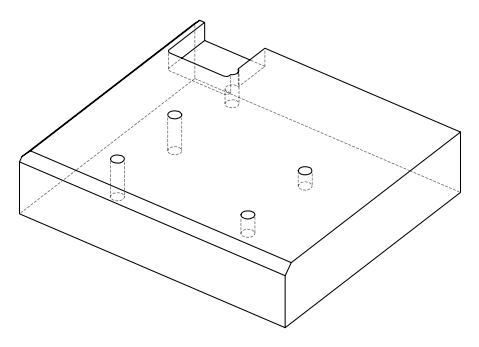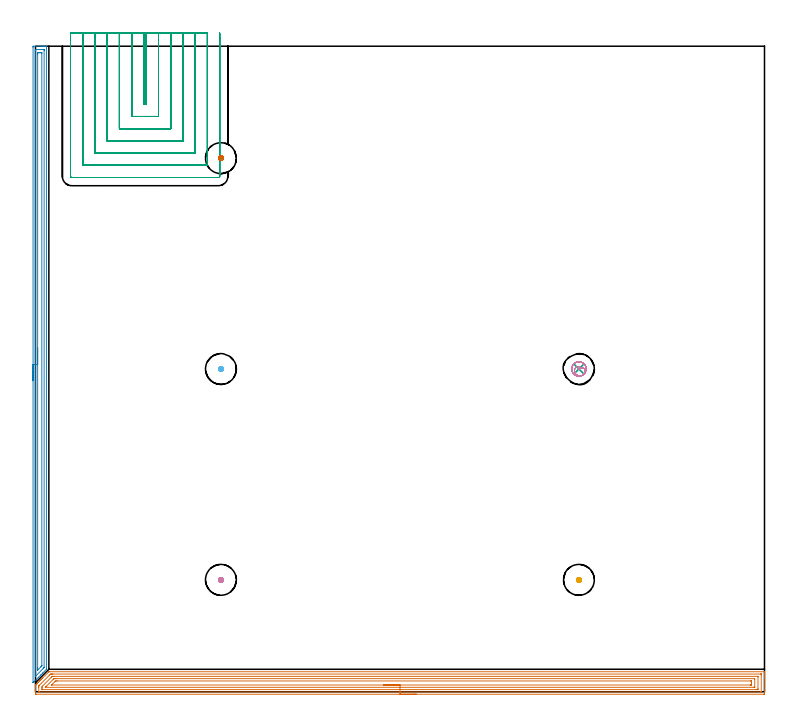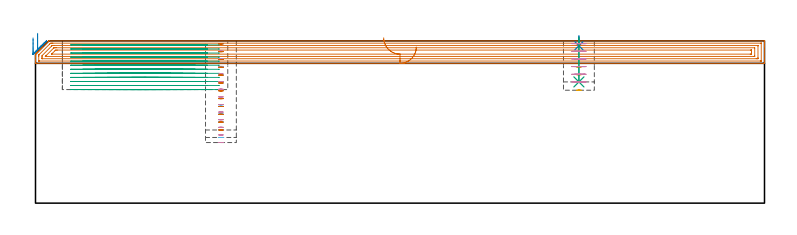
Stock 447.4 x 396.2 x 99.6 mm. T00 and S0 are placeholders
(PLAN: 10 operations, 5 tool changes, 76 min)
(1 AREA_MILL | FG_CHAMFER_SURFACE | UGT0205_001 | 18.1 min | 42574 mm3)
(2 AREA_MILL_1 | FG_CHAMFER_SURFACE_1 | UGT0205_001 | 9.51 min | 12973 mm3)
(3 MILL_SLOT | SLOT_PARTIAL_RECTANGULAR | NXT0201_010 | Follow Part, ap 2.5, ae 75% | 44.46 min | 259368 mm3)
(4 MILL_BLIND_HOLE_FROM_SOLID_MATERIAL | STEP1POCKET | NXT0201_012 | Spiral | 0.78 min | 17474 mm3)
(5 MILL_BLIND_HOLE_FROM_SOLID_MATERIAL_1 | STEP1POCKET_1 | NXT0201_012 | Spiral | 0.39 min | 8516 mm3)
(6 MILL_BLIND_HOLE_FROM_SOLID_MATERIAL_2 | STEP1POCKET_2 | NXT0201_012 | Spiral | 0.72 min | 16628 mm3)
(7 MILL_BLIND_HOLE_FROM_SOLID_MATERIAL_3 | STEP1POCKET_4 | NXT0201_012 | Spiral | 0.67 min | 8862 mm3)
(8 SPOT_DRILL | STEP1POCKET_3 | NXT0321_9005460120000 | 0.05 min | 166 mm3)
(9 DRILL_BLIND_HOLE_INTO_CENTER | STEP1POCKET_3 | NXT0301_128 | 0.11 min | 2512 mm3)
(10 MILL_ROUGH_BLIND_HOLE_CONTOUR | STEP1POCKET_3 | NXT0201_010 | Spiral | 1.2 min | 4366 mm3)
(TOOL UGT0205_001 | Chamfer Mill 20 x 3 x 45 deg. | D20 FL50 Z2)
(TOOL NXT0201_010 | ENDMILL 10mm [2P460-1000-NA 1630] | D10 FL30 Z6)
(TOOL NXT0201_012 | ENDMILL 16mm [2P460-1600-NA 1630] | D16 FL38 Z6)
(TOOL NXT0321_9005460120000 | NC Spot Drill, 142deg, 12mm, Carbide, Uncoated | D12 PA142 FL30 Z2)
(TOOL NXT0301_128 | Carbide Drill 12mm [861.1-1200-036A1-GP GC34] | D12 PA150 FL37.4 Z2)
(OP 1 AREA_MILL)
G17 G21 G94 G90
T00 M6
G54
G17 G0 G90 X233.7 Y-1.5 S1061 M3
G43 Z109.6 H0
Z95.8
G94 G1 X233.662 Z94.928 F250.
X233.548 Z94.064
X233.359 Z93.212
X233.097 Z92.38
X232.763 Z91.574
X232.36 Z90.8
X231.891 Z90.064
X231.36 Z89.372
X230.771 Z88.729
X230.128 Z88.14
X229.436 Z87.608
X228.7 Z87.14
X227.926 Z86.737
X227.12 Z86.403
X226.288 Z86.141
X225.436 Z85.952
X224.572 Z85.838
X223.7 Z85.8
X0.628
X0.278 Y-1.497 Z85.802
X0.01 Y-1.493 Z85.804
X0. Y-1.154 Z86.142
Y0.594 Z87.889
Y1.987 Z89.284
Y2.341 Z89.637
Y3.05 Z90.349
Y3.712 Z91.012
X0.006 Y4.089 Z91.388
X0.008 Y4.098 Z91.397
X0.032 Y4.133 Z91.432
X0.232 Y4.332 Z91.631
X0.279 Y4.38 Z91.677
X0.33 Y4.431 Z91.73
X0.517 Y4.617 Z91.916
X0.57 Y4.672 Z91.968
X0.628 Y4.729 Z92.028
X0.802 Y4.902 Z92.201
X0.861 Y4.963 Z92.26
X1.508 Y5.608 Z92.908
X1.735 Y5.837 Z93.133
X2.326 Y6.426 Z93.726
X2.416 Y6.517 Z93.816
X2.609 Y6.711 Z94.007
X3.145 Y7.245 Z94.545
X3.483 Y7.585 Z94.881
X3.964 Y8.064 Z95.364
X4.357 Y8.459 Z95.755
X7.854 Y11.954 Z99.253
X8.161 Y12.258 Z99.558
X8.199 Y12.293 Z99.593
X8.675 Y12.3 Z99.6
X447.219
X447.39 Y12.297 Z99.588
X447.397 Y12.162 Z99.455
X447.4 Y12.02 Z99.319
Y11.789 Z99.088
Y11.08 Z98.375
Y9.852 Z97.149
Y9.333 Z96.627
Y8.719 Z96.014
Y-1.154 Z86.143
X447.396 Y-1.418 Z85.879
X447.39 Y-1.492 Z85.805
X447.313 Y-1.499 Z85.799
X446.772 Y-1.5 Z85.8
X223.7
Y-0.086 Z87.214
X2.217 Y-0.085 Z87.215
X2.06 Y-0.084 Z87.216
X2.021 Y-0.081 Z87.219
X2.01 Y-0.079 Z87.221
X2.007 Y-0.069 Z87.231
X2.003 Y-0.035 Z87.265
X2. Y0.126 Z87.426
Y2.748 Z90.048
X2.003 Y3.215 Z90.515
X2.008 Y3.615 Z90.915
X2.023 Y3.662 Z90.962
X2.052 Y3.695 Z90.995
X2.131 Y3.777 Z91.077
X2.416 Y4.067 Z91.367
X8.675 Y10.325 Z97.625
X9.061 Y10.703 Z98.003
X9.231 Y10.87 Z98.17
X9.569 Y10.879 Z98.179
X9.771 Y10.883 Z98.183
X10.463 Y10.885 Z98.185
X10.662 Y10.886 Z98.186
X445.183 Y10.885 Z98.185
X445.34 Y10.884 Z98.184
X445.379 Y10.881 Z98.181
X445.39 Y10.879 Z98.179
X445.393 Y10.869 Z98.169
X445.397 Y10.835 Z98.135
X445.4 Y10.674 Z97.974
X445.399 Y0.187 Z87.487
X445.396 Y0.051 Z87.351
X445.39 Y-0.057 Z87.243
X445.387 Y-0.08 Z87.22
X445.373 Y-0.081 Z87.219
X445.331 Y-0.083 Z87.217
X444.984 Y-0.085 Z87.215
X444.785 Y-0.086 Z87.214
X223.7
Y1.328 Z88.628
X4.204 Y1.329 Z88.629
X4.062 Y1.331 Z88.631
X4.024 Y1.334 Z88.634
X4.01 Y1.337 Z88.637
X4.007 Y1.348 Z88.648
X4.002 Y1.401 Z88.701
X4.001 Y1.467 Z88.767
X4. Y1.667 Z88.967
X4.002 Y2.341 Z89.641
X4.003 Y2.538 Z89.838
X4.024 Y3.215 Z90.515
X4.111 Y3.307 Z90.607
X4.204 Y3.404 Z90.704
X9.854 Y9.054 Z96.354
X10.136 Y9.333 Z96.633
X10.247 Y9.437 Z96.737
X10.279 Y9.465 Z96.765
X10.325 Y9.467 Z96.767
X10.463 Y9.469 Z96.769
X11.215 Y9.471 Z96.771
X11.357
X443.196
X443.337 Y9.469 Z96.769
X443.376 Y9.466 Z96.766
X443.39 Y9.463 Z96.763
X443.393 Y9.452 Z96.752
X443.398 Y9.399 Z96.699
X443.399 Y9.333 Z96.633
X443.4 Y9.133 Z96.433
X443.399 Y2.142 Z89.442
X443.392 Y1.467 Z88.767
X443.39 Y1.369 Z88.669
X443.377 Y1.335 Z88.635
X443.333 Y1.333 Z88.633
X443.196 Y1.331 Z88.631
X442.444 Y1.329 Z88.629
X442.301 Y1.328 Z88.628
X223.7
Y2.743 Z90.043
X6.211
X6.13 Y2.744 Z90.044
X6.043 Y2.747 Z90.047
X6.016 Y2.749 Z90.049
X6.015 Y2.754 Z90.054
X6.044 Y2.786 Z90.086
X6.232 Y2.981 Z90.281
X6.464 Y3.215 Z90.515
X6.673 Y3.424 Z90.724
X11.093 Y7.843 Z95.143
X11.182 Y7.93 Z95.23
X11.255 Y7.999 Z95.299
X11.303 Y8.043 Z95.343
X11.357 Y8.05 Z95.35
X11.771 Y8.054 Z95.354
X12.251 Y8.056 Z95.356
X12.662 Y8.057 Z95.357
X441.252
X441.299 Y8.056 Z95.356
X441.348 Y8.053 Z95.353
X441.38 Y8.051 Z95.351
X441.39 Y8.015 Z95.315
X441.4 Y7.592 Z94.892
Y3.222 Z90.522
X441.395 Y2.782 Z90.082
X441.392 Y2.756 Z90.056
X441.389 Y2.75 Z90.05
X441.372 Y2.748 Z90.048
X441.287 Y2.744 Z90.044
X441.158 Y2.743 Z90.043
X440.997
X223.7
Y4.157 Z91.457
X10.097
X9.949 Y4.158 Z91.458
X9.876 Y4.16 Z91.46
X9.868 Y4.162 Z91.462
X9.867 Y4.164 Z91.464
X9.879 Y4.178 Z91.478
X10.122 Y4.423 Z91.723
X10.376 Y4.678 Z91.978
X11.89 Y6.19 Z93.49
X12.251 Y6.548 Z93.848
X12.337 Y6.627 Z93.927
X13.145 Y6.641 Z93.941
X13.215 Y6.642 Z93.942
X438.795 Y6.643 Z93.943
X439.158 Y6.641 Z93.941
X439.339 Y6.638 Z93.938
X439.378 Y6.636 Z93.936
X439.39 Y6.614 Z93.914
X439.392 Y6.558 Z93.858
X439.399 Y6.052 Z93.352
X439.4 Y4.963 Z92.263
X439.397 Y4.306 Z91.606
X439.391 Y4.21 Z91.51
X439.386 Y4.164 Z91.464
X439.343 Y4.162 Z91.462
X439.138 Y4.159 Z91.459
X438.725 Y4.157 Z91.457
X438.656
X223.7
X222.828 Z91.495
X221.963 Z91.609
X221.112 Z91.798
X220.28 Z92.06
X219.474 Z92.394
X218.7 Z92.797
X217.964 Z93.265
X217.272 Z93.796
X216.629 Z94.386
X216.04 Z95.029
X215.508 Z95.721
X215.04 Z96.457
X214.637 Z97.231
X214.303 Z98.037
X214.041 Z98.869
X213.852 Z99.72
X213.738 Z100.585
X213.7 Z101.457
G0 Z109.6
M5
M2
(OP 2 AREA_MILL_1)
G17 G21 G94 G90
T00 M6
G54
G17 G0 G90 X-1.5 Y190.9 S1061 M3
G43 Z109.6 H0
Z101.4
G94 G1 Y190.938 Z100.528 F250.
Y191.052 Z99.664
Y191.241 Z98.812
Y191.503 Z97.98
Y191.837 Z97.174
Y192.24 Z96.4
Y192.708 Z95.664
Y193.24 Z94.972
Y193.829 Z94.329
Y194.472 Z93.74
Y195.164 Z93.208
Y195.9 Z92.74
Y196.674 Z92.337
Y197.48 Z92.003
Y198.312 Z91.741
Y199.164 Z91.552
Y200.028 Z91.438
Y200.9 Z91.4
Y395.586
X-1.497 Y395.933 Z91.402
X-1.492 Y396.19 Z91.406
X-1.231 Y396.2 Z91.666
X3.488 Z96.383
X4.044 Z96.941
X4.377 Z97.273
X4.932 Z97.828
X5.265 Z98.16
X5.931 Z98.83
X6.29 Z99.19
X6.663 Y396.194 Z99.554
X6.697 Y396.19 Z99.588
X6.7 Y396.032 Z99.6
Y13.8
X4.473 Y11.572 Z97.372
X3.192 Y10.292 Z96.091
X1.793 Y8.893 Z94.693
X0.454 Y7.553 Z93.353
X-0.886 Y6.214 Z92.013
X-1.397 Y5.703 Z91.501
X-1.491 Y5.612 Z91.405
X-1.498 Y5.717 Z91.402
X-1.499 Y5.767 Z91.401
X-1.5 Y5.871 Z91.4
Y200.9
X-0.086 Z92.814
X-0.085 Y393.82 Z92.815
X-0.065 Y394.19 Z92.835
X0.427 Y394.199 Z93.327
X4.377 Y394.2 Z97.277
X4.868 Y394.199 Z97.768
X5.265 Y394.19 Z98.165
X5.285 Y393.8 Z98.185
Y393.779
Y15.124
X5.265 Y14.827 Z98.165
X4.982 Y14.535 Z97.882
X4.702 Y14.251 Z97.602
X0.236 Y9.786 Z93.136
X0.084 Y9.637 Z92.984
X-0.065 Y9.497 Z92.835
X-0.085 Y9.786 Z92.815
Y9.807
X-0.086 Y200.9 Z92.814
X1.328 Z94.228
X1.329 Y391.121 Z94.229
X1.331 Y391.504 Z94.231
X1.335 Y392.014 Z94.235
X1.348 Y392.19 Z94.248
X1.529 Y392.197 Z94.429
X1.712 Y392.199 Z94.612
X2.415 Y392.2 Z95.315
X3.303 Z96.203
X3.488 Y392.198 Z96.388
X3.673 Y392.195 Z96.573
X3.796 Y392.19 Z96.696
X3.865 Y392.18 Z96.765
X3.867 Y392.142 Z96.767
X3.869 Y392.014 Z96.769
X3.871 Y391.629 Z96.771
Y16.038
X3.869 Y15.941 Z96.769
X3.867 Y15.894 Z96.767
X3.864 Y15.875 Z96.764
X3.851 Y15.859 Z96.751
X3.761 Y15.763 Z96.661
X3.488 Y15.488 Z96.388
X3.317 Y15.316 Z96.217
X1.358 Y13.358 Z94.258
X1.347 Y13.352 Z94.247
X1.343 Y13.351 Z94.243
X1.336 Y13.358 Z94.236
X1.334 Y13.386 Z94.234
X1.33 Y13.742 Z94.23
X1.329 Y14.251 Z94.229
X1.328 Y14.637 Z94.228
Y200.9
Y201.772 Z94.267
Y202.636 Z94.38
Y203.488 Z94.569
Y204.32 Z94.832
Y205.126 Z95.165
Y205.9 Z95.568
Y206.636 Z96.037
Y207.328 Z96.568
Y207.971 Z97.157
Y208.56 Z97.801
Y209.092 Z98.493
Y209.56 Z99.228
Y209.963 Z100.002
Y210.297 Z100.808
Y210.559 Z101.64
Y210.748 Z102.492
Y210.862 Z103.357
Y210.9 Z104.228
G0 Z109.6
M5
M2
(OP 3 MILL_SLOT)
G17 G21 G94 G90
T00 M6
G54
G17 G0 G90 X66.5 Y404.2 S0 M3
G43 Z109.6 H1
Z97.108
G94 G1 Y401.2 F250.
Y360.6 F500.
X68.
Y401.2
Y404.2 F250.
X59.
Y401.2
Y353.1 F500.
X75.5
Y401.2
Y404.2 F250.
X51.5
Y401.2
Y345.6 F500.
X83.
Y401.2
Y404.2 F250.
X44.
Y401.2
Y338.1 F500.
X90.5
Y401.2
Y404.2 F250.
X36.5
Y401.2
Y330.6 F500.
X98.
Y401.2
Y404.2 F250.
X29.
Y401.2
Y323.1 F500.
X105.5
Y401.2
Y404.2 F250.
X21.5
Y401.2
Y316.3 F500.
G3 X22.2 Y315.6 R0.7
G1 X112.3
G3 X113. Y316.3 R0.7
G1 Y401.2
Y404.2 F250.
G0 X66.5 Z94.617
G1 Y401.2
Y360.6 F500.
X68.
Y401.2
Y404.2 F250.
X59.
Y401.2
Y353.1 F500.
X75.5
Y401.2
Y404.2 F250.
X51.5
Y401.2
Y345.6 F500.
X83.
Y401.2
Y404.2 F250.
X44.
Y401.2
Y338.1 F500.
X90.5
Y401.2
Y404.2 F250.
X36.5
Y401.2
Y330.6 F500.
X98.
Y401.2
Y404.2 F250.
X29.
Y401.2
Y323.1 F500.
X105.5
Y401.2
Y404.2 F250.
X21.5
Y401.2
Y316.3 F500.
G3 X22.2 Y315.6 R0.7
G1 X112.3
G3 X113. Y316.3 R0.7
G1 Y401.2
Y404.2 F250.
G0 X66.5 Z92.125
G1 Y401.2
Y360.6 F500.
X68.
Y401.2
Y404.2 F250.
X59.
Y401.2
Y353.1 F500.
X75.5
Y401.2
Y404.2 F250.
X51.5
Y401.2
Y345.6 F500.
X83.
Y401.2
Y404.2 F250.
X44.
Y401.2
Y338.1 F500.
X90.5
Y401.2
Y404.2 F250.
X36.5
Y401.2
Y330.6 F500.
X98.
Y401.2
Y404.2 F250.
X29.
Y401.2
Y323.1 F500.
X105.5
Y401.2
Y404.2 F250.
X21.5
Y401.2
Y316.3 F500.
G3 X22.2 Y315.6 R0.7
G1 X112.3
G3 X113. Y316.3 R0.7
G1 Y401.2
Y404.2 F250.
G0 X66.5 Z89.633
G1 Y401.2
Y360.6 F500.
X68.
Y401.2
Y404.2 F250.
X59.
Y401.2
Y353.1 F500.
X75.5
Y401.2
Y404.2 F250.
X51.5
Y401.2
Y345.6 F500.
X83.
Y401.2
Y404.2 F250.
X44.
Y401.2
Y338.1 F500.
X90.5
Y401.2
Y404.2 F250.
X36.5
Y401.2
Y330.6 F500.
X98.
Y401.2
Y404.2 F250.
X29.
Y401.2
Y323.1 F500.
X105.5
Y401.2
Y404.2 F250.
X21.5
Y401.2
Y316.3 F500.
G3 X22.2 Y315.6 R0.7
G1 X112.3
G3 X113. Y316.3 R0.7
G1 Y401.2
Y404.2 F250.
G0 X66.5 Z87.142
G1 Y401.2
Y360.6 F500.
X68.
Y401.2
Y404.2 F250.
X59.
Y401.2
Y353.1 F500.
X75.5
Y401.2
Y404.2 F250.
X51.5
Y401.2
Y345.6 F500.
X83.
Y401.2
Y404.2 F250.
X44.
Y401.2
Y338.1 F500.
X90.5
Y401.2
Y404.2 F250.
X36.5
Y401.2
Y330.6 F500.
X98.
Y401.2
Y404.2 F250.
X29.
Y401.2
Y323.1 F500.
X105.5
Y401.2
Y404.2 F250.
X21.5
Y401.2
Y316.3 F500.
G3 X22.2 Y315.6 R0.7
G1 X112.3
G3 X113. Y316.3 R0.7
G1 Y401.2
Y404.2 F250.
G0 X66.5 Z84.65
G1 Y401.2
Y360.6 F500.
X68.
Y401.2
Y404.2 F250.
X59.
Y401.2
Y353.1 F500.
X75.5
Y401.2
Y404.2 F250.
X51.5
Y401.2
Y345.6 F500.
X83.
Y401.2
Y404.2 F250.
X44.
Y401.2
Y338.1 F500.
X90.5
Y401.2
Y404.2 F250.
X36.5
Y401.2
Y330.6 F500.
X98.
Y401.2
Y404.2 F250.
X29.
Y401.2
Y323.1 F500.
X105.5
Y401.2
Y404.2 F250.
X21.5
Y401.2
Y316.3 F500.
G3 X22.2 Y315.6 R0.7
G1 X112.3
G3 X113. Y316.3 R0.7
G1 Y401.2
Y404.2 F250.
G0 X66.5 Z82.158
G1 Y401.2
Y360.6 F500.
X68.
Y401.2
Y404.2 F250.
X59.
Y401.2
Y353.1 F500.
X75.5
Y401.2
Y404.2 F250.
X51.5
Y401.2
Y345.6 F500.
X83.
Y401.2
Y404.2 F250.
X44.
Y401.2
Y338.1 F500.
X90.5
Y401.2
Y404.2 F250.
X36.5
Y401.2
Y330.6 F500.
X98.
Y401.2
Y404.2 F250.
X29.
Y401.2
Y323.1 F500.
X105.5
Y401.2
Y404.2 F250.
X21.5
Y401.2
Y316.3 F500.
G3 X22.2 Y315.6 R0.7
G1 X112.3
G3 X113. Y316.3 R0.7
G1 Y401.2
Y404.2 F250.
G0 X66.5 Z79.667
G1 Y401.2
Y360.6 F500.
X68.
Y401.2
Y404.2 F250.
X59.
Y401.2
Y353.1 F500.
X75.5
Y401.2
Y404.2 F250.
X51.5
Y401.2
Y345.6 F500.
X83.
Y401.2
Y404.2 F250.
X44.
Y401.2
Y338.1 F500.
X90.5
Y401.2
Y404.2 F250.
X36.5
Y401.2
Y330.6 F500.
X98.
Y401.2
Y404.2 F250.
X29.
Y401.2
Y323.1 F500.
X105.5
Y401.2
Y404.2 F250.
X21.5
Y401.2
Y316.3 F500.
G3 X22.2 Y315.6 R0.7
G1 X112.3
G3 X113. Y316.3 R0.7
G1 Y401.2
Y404.2 F250.
G0 X66.5 Z77.175
G1 Y401.2
Y360.6 F500.
X68.
Y401.2
Y404.2 F250.
X59.
Y401.2
Y353.1 F500.
X75.5
Y401.2
Y404.2 F250.
X51.5
Y401.2
Y345.6 F500.
X83.
Y401.2
Y404.2 F250.
X44.
Y401.2
Y338.1 F500.
X90.5
Y401.2
Y404.2 F250.
X36.5
Y401.2
Y330.6 F500.
X98.
Y401.2
Y404.2 F250.
X29.
Y401.2
Y323.1 F500.
X105.5
Y401.2
Y404.2 F250.
X21.5
Y401.2
Y316.3 F500.
G3 X22.2 Y315.6 R0.7
G1 X112.3
G3 X113. Y316.3 R0.7
G1 Y401.2
Y404.2 F250.
G0 X66.5 Z74.683
G1 Y401.2
Y360.6 F500.
X68.
Y401.2
Y404.2 F250.
X59.
Y401.2
Y353.1 F500.
X75.5
Y401.2
Y404.2 F250.
X51.5
Y401.2
Y345.6 F500.
X83.
Y401.2
Y404.2 F250.
X44.
Y401.2
Y338.1 F500.
X90.5
Y401.2
Y404.2 F250.
X36.5
Y401.2
Y330.6 F500.
X98.
Y401.2
Y404.2 F250.
X29.
Y401.2
Y323.1 F500.
X105.5
Y401.2
Y404.2 F250.
X21.5
Y401.2
Y316.3 F500.
G3 X22.2 Y315.6 R0.7
G1 X112.3
G3 X113. Y316.3 R0.7
G1 Y401.2
Y404.2 F250.
G0 X66.5 Z72.192
G1 Y401.2
Y360.6 F500.
X68.
Y401.2
Y404.2 F250.
X59.
Y401.2
Y353.1 F500.
X75.5
Y401.2
Y404.2 F250.
X51.5
Y401.2
Y345.6 F500.
X83.
Y401.2
Y404.2 F250.
X44.
Y401.2
Y338.1 F500.
X90.5
Y401.2
Y404.2 F250.
X36.5
Y401.2
Y330.6 F500.
X98.
Y401.2
Y404.2 F250.
X29.
Y401.2
Y323.1 F500.
X105.5
Y401.2
Y404.2 F250.
X21.5
Y401.2
Y316.3 F500.
G3 X22.2 Y315.6 R0.7
G1 X112.3
G3 X113. Y316.3 R0.7
G1 Y401.2
Y404.2 F250.
G0 X66.5 Z69.7
G1 Y401.2
Y360.6 F500.
X68.
Y401.2
Y404.2 F250.
X59.
Y401.2
Y353.1 F500.
X75.5
Y401.2
Y404.2 F250.
X51.5
Y401.2
Y345.6 F500.
X83.
Y401.2
Y404.2 F250.
X44.
Y401.2
Y338.1 F500.
X90.5
Y401.2
Y404.2 F250.
X36.5
Y401.2
Y330.6 F500.
X98.
Y401.2
Y404.2 F250.
X29.
Y401.2
Y323.1 F500.
X105.5
Y401.2
Y404.2 F250.
X21.5
Y401.2
Y316.3 F500.
G3 X22.2 Y315.6 R0.7
G1 X112.3
G3 X113. Y316.3 R0.7
G1 Y401.2
Y404.2 F250.
G0 Z109.6
M5
M2
(OP 4 MILL_BLIND_HOLE_FROM_SOLID_MATERIAL)
G17 G21 G94 G90
T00 M6
G54
G17 G0 G90 X113.8 Y68.7 S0 M3
G43 Z109.6 H1
Z97.929
G94 G3 X114.525 Y69.425 R0.725 F250.
X113.8 Y70.15 R0.725
X112.35 Y68.7 R1.45
X113.8 Y70.15 R-1.45
X113.075 Y69.425 R0.725
X113.8 Y68.7 R0.725
G0 Z93.257
G3 X114.525 Y69.425 R0.725
X113.8 Y70.15 R0.725
X112.35 Y68.7 R1.45
X113.8 Y70.15 R-1.45
X113.075 Y69.425 R0.725
X113.8 Y68.7 R0.725
G0 Z88.586
G3 X114.525 Y69.425 R0.725
X113.8 Y70.15 R0.725
X112.35 Y68.7 R1.45
X113.8 Y70.15 R-1.45
X113.075 Y69.425 R0.725
X113.8 Y68.7 R0.725
G0 Z83.914
G3 X114.525 Y69.425 R0.725
X113.8 Y70.15 R0.725
X112.35 Y68.7 R1.45
X113.8 Y70.15 R-1.45
X113.075 Y69.425 R0.725
X113.8 Y68.7 R0.725
G0 Z79.243
G3 X114.525 Y69.425 R0.725
X113.8 Y70.15 R0.725
X112.35 Y68.7 R1.45
X113.8 Y70.15 R-1.45
X113.075 Y69.425 R0.725
X113.8 Y68.7 R0.725
G0 Z74.571
G3 X114.525 Y69.425 R0.725
X113.8 Y70.15 R0.725
X112.35 Y68.7 R1.45
X113.8 Y70.15 R-1.45
X113.075 Y69.425 R0.725
X113.8 Y68.7 R0.725
G0 Z69.9
G3 X114.525 Y69.425 R0.725
X113.8 Y70.15 R0.725
X112.35 Y68.7 R1.45
X113.8 Y70.15 R-1.45
X113.075 Y69.425 R0.725
X113.8 Y68.7 R0.725
G0 Z65.229
G3 X114.525 Y69.425 R0.725
X113.8 Y70.15 R0.725
X112.35 Y68.7 R1.45
X113.8 Y70.15 R-1.45
X113.075 Y69.425 R0.725
X113.8 Y68.7 R0.725
G0 Z60.557
G3 X114.525 Y69.425 R0.725
X113.8 Y70.15 R0.725
X112.35 Y68.7 R1.45
X113.8 Y70.15 R-1.45
X113.075 Y69.425 R0.725
X113.8 Y68.7 R0.725
G0 Z55.886
G3 X114.525 Y69.425 R0.725
X113.8 Y70.15 R0.725
X112.35 Y68.7 R1.45
X113.8 Y70.15 R-1.45
X113.075 Y69.425 R0.725
X113.8 Y68.7 R0.725
G0 Z51.214
G3 X114.525 Y69.425 R0.725
X113.8 Y70.15 R0.725
X112.35 Y68.7 R1.45
X113.8 Y70.15 R-1.45
X113.075 Y69.425 R0.725
X113.8 Y68.7 R0.725
G0 Z46.543
G3 X114.525 Y69.425 R0.725
X113.8 Y70.15 R0.725
X112.35 Y68.7 R1.45
X113.8 Y70.15 R-1.45
X113.075 Y69.425 R0.725
X113.8 Y68.7 R0.725
G0 Z41.871
G3 X114.525 Y69.425 R0.725
X113.8 Y70.15 R0.725
X112.35 Y68.7 R1.45
X113.8 Y70.15 R-1.45
X113.075 Y69.425 R0.725
X113.8 Y68.7 R0.725
G0 Z37.2
G3 X114.525 Y69.425 R0.725
X113.8 Y70.15 R0.725
X112.35 Y68.7 R1.45
X113.8 Y70.15 R-1.45
X113.075 Y69.425 R0.725
X113.8 Y68.7 R0.725
G0 Z109.6
M5
M2
(OP 5 MILL_BLIND_HOLE_FROM_SOLID_MATERIAL_1)
G17 G21 G94 G90
T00 M6
G54
G17 G0 G90 X333.5 Y68.7 S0 M3
G43 Z109.6 H1
Z97.843
G94 G3 X334.225 Y69.425 R0.725 F250.
X333.5 Y70.15 R0.725
X332.05 Y68.7 R1.45
X333.5 Y70.15 R-1.45
X332.775 Y69.425 R0.725
X333.5 Y68.7 R0.725
G0 Z93.086
G3 X334.225 Y69.425 R0.725
X333.5 Y70.15 R0.725
X332.05 Y68.7 R1.45
X333.5 Y70.15 R-1.45
X332.775 Y69.425 R0.725
X333.5 Y68.7 R0.725
G0 Z88.329
G3 X334.225 Y69.425 R0.725
X333.5 Y70.15 R0.725
X332.05 Y68.7 R1.45
X333.5 Y70.15 R-1.45
X332.775 Y69.425 R0.725
X333.5 Y68.7 R0.725
G0 Z83.571
G3 X334.225 Y69.425 R0.725
X333.5 Y70.15 R0.725
X332.05 Y68.7 R1.45
X333.5 Y70.15 R-1.45
X332.775 Y69.425 R0.725
X333.5 Y68.7 R0.725
G0 Z78.814
G3 X334.225 Y69.425 R0.725
X333.5 Y70.15 R0.725
X332.05 Y68.7 R1.45
X333.5 Y70.15 R-1.45
X332.775 Y69.425 R0.725
X333.5 Y68.7 R0.725
G0 Z74.057
G3 X334.225 Y69.425 R0.725
X333.5 Y70.15 R0.725
X332.05 Y68.7 R1.45
X333.5 Y70.15 R-1.45
X332.775 Y69.425 R0.725
X333.5 Y68.7 R0.725
G0 Z69.3
G3 X334.225 Y69.425 R0.725
X333.5 Y70.15 R0.725
X332.05 Y68.7 R1.45
X333.5 Y70.15 R-1.45
X332.775 Y69.425 R0.725
X333.5 Y68.7 R0.725
G0 Z109.6
M5
M2
(OP 6 MILL_BLIND_HOLE_FROM_SOLID_MATERIAL_2)
G17 G21 G94 G90
T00 M6
G54
G17 G0 G90 X113.8 Y198.1 S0 M3
G43 Z109.6 H1
Z97.808
G94 G3 X114.525 Y198.825 R0.725 F250.
X113.8 Y199.55 R0.725
X112.35 Y198.1 R1.45
X113.8 Y199.55 R-1.45
X113.075 Y198.825 R0.725
X113.8 Y198.1 R0.725
G0 Z93.015
G3 X114.525 Y198.825 R0.725
X113.8 Y199.55 R0.725
X112.35 Y198.1 R1.45
X113.8 Y199.55 R-1.45
X113.075 Y198.825 R0.725
X113.8 Y198.1 R0.725
G0 Z88.223
G3 X114.525 Y198.825 R0.725
X113.8 Y199.55 R0.725
X112.35 Y198.1 R1.45
X113.8 Y199.55 R-1.45
X113.075 Y198.825 R0.725
X113.8 Y198.1 R0.725
G0 Z83.431
G3 X114.525 Y198.825 R0.725
X113.8 Y199.55 R0.725
X112.35 Y198.1 R1.45
X113.8 Y199.55 R-1.45
X113.075 Y198.825 R0.725
X113.8 Y198.1 R0.725
G0 Z78.638
G3 X114.525 Y198.825 R0.725
X113.8 Y199.55 R0.725
X112.35 Y198.1 R1.45
X113.8 Y199.55 R-1.45
X113.075 Y198.825 R0.725
X113.8 Y198.1 R0.725
G0 Z73.846
G3 X114.525 Y198.825 R0.725
X113.8 Y199.55 R0.725
X112.35 Y198.1 R1.45
X113.8 Y199.55 R-1.45
X113.075 Y198.825 R0.725
X113.8 Y198.1 R0.725
G0 Z69.054
G3 X114.525 Y198.825 R0.725
X113.8 Y199.55 R0.725
X112.35 Y198.1 R1.45
X113.8 Y199.55 R-1.45
X113.075 Y198.825 R0.725
X113.8 Y198.1 R0.725
G0 Z64.262
G3 X114.525 Y198.825 R0.725
X113.8 Y199.55 R0.725
X112.35 Y198.1 R1.45
X113.8 Y199.55 R-1.45
X113.075 Y198.825 R0.725
X113.8 Y198.1 R0.725
G0 Z59.469
G3 X114.525 Y198.825 R0.725
X113.8 Y199.55 R0.725
X112.35 Y198.1 R1.45
X113.8 Y199.55 R-1.45
X113.075 Y198.825 R0.725
X113.8 Y198.1 R0.725
G0 Z54.677
G3 X114.525 Y198.825 R0.725
X113.8 Y199.55 R0.725
X112.35 Y198.1 R1.45
X113.8 Y199.55 R-1.45
X113.075 Y198.825 R0.725
X113.8 Y198.1 R0.725
G0 Z49.885
G3 X114.525 Y198.825 R0.725
X113.8 Y199.55 R0.725
X112.35 Y198.1 R1.45
X113.8 Y199.55 R-1.45
X113.075 Y198.825 R0.725
X113.8 Y198.1 R0.725
G0 Z45.092
G3 X114.525 Y198.825 R0.725
X113.8 Y199.55 R0.725
X112.35 Y198.1 R1.45
X113.8 Y199.55 R-1.45
X113.075 Y198.825 R0.725
X113.8 Y198.1 R0.725
G0 Z40.3
G3 X114.525 Y198.825 R0.725
X113.8 Y199.55 R0.725
X112.35 Y198.1 R1.45
X113.8 Y199.55 R-1.45
X113.075 Y198.825 R0.725
X113.8 Y198.1 R0.725
G0 Z109.6
M5
M2
(OP 7 MILL_BLIND_HOLE_FROM_SOLID_MATERIAL_3)
G17 G21 G94 G90
T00 M6
G54
G17 G0 G90 X113.8 Y327.5 S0 M3
G43 Z109.6 H1
Z97.792
G94 G3 X114.525 Y328.225 R0.725 F250.
X113.8 Y328.95 R0.725
X112.35 Y327.5 R1.45
X113.8 Y328.95 R-1.45
X113.075 Y328.225 R0.725
X113.8 Y327.5 R0.725
G0 Z92.983
G3 X114.525 Y328.225 R0.725
X113.8 Y328.95 R0.725
X112.35 Y327.5 R1.45
X113.8 Y328.95 R-1.45
X113.075 Y328.225 R0.725
X113.8 Y327.5 R0.725
G0 Z88.175
G3 X114.525 Y328.225 R0.725
X113.8 Y328.95 R0.725
X112.35 Y327.5 R1.45
X113.8 Y328.95 R-1.45
X113.075 Y328.225 R0.725
X113.8 Y327.5 R0.725
G0 Z83.367
G3 X114.525 Y328.225 R0.725
X113.8 Y328.95 R0.725
X112.35 Y327.5 R1.45
X113.8 Y328.95 R-1.45
X113.075 Y328.225 R0.725
X113.8 Y327.5 R0.725
G0 Z78.558
G3 X114.525 Y328.225 R0.725
X113.8 Y328.95 R0.725
X112.35 Y327.5 R1.45
X113.8 Y328.95 R-1.45
X113.075 Y328.225 R0.725
X113.8 Y327.5 R0.725
G0 Z73.75
G3 X114.525 Y328.225 R0.725
X113.8 Y328.95 R0.725
X112.35 Y327.5 R1.45
X113.8 Y328.95 R-1.45
X113.075 Y328.225 R0.725
X113.8 Y327.5 R0.725
G0 Z68.942
G3 X114.525 Y328.225 R0.725
X113.8 Y328.95 R0.725
X112.35 Y327.5 R1.45
X113.8 Y328.95 R-1.45
X113.075 Y328.225 R0.725
X113.8 Y327.5 R0.725
G0 Z64.133
G3 X114.525 Y328.225 R0.725
X113.8 Y328.95 R0.725
X112.35 Y327.5 R1.45
X113.8 Y328.95 R-1.45
X113.075 Y328.225 R0.725
X113.8 Y327.5 R0.725
G0 Z59.325
G3 X114.525 Y328.225 R0.725
X113.8 Y328.95 R0.725
X112.35 Y327.5 R1.45
X113.8 Y328.95 R-1.45
X113.075 Y328.225 R0.725
X113.8 Y327.5 R0.725
G0 Z54.517
G3 X114.525 Y328.225 R0.725
X113.8 Y328.95 R0.725
X112.35 Y327.5 R1.45
X113.8 Y328.95 R-1.45
X113.075 Y328.225 R0.725
X113.8 Y327.5 R0.725
G0 Z49.708
G3 X114.525 Y328.225 R0.725
X113.8 Y328.95 R0.725
X112.35 Y327.5 R1.45
X113.8 Y328.95 R-1.45
X113.075 Y328.225 R0.725
X113.8 Y327.5 R0.725
G0 Z44.9
G3 X114.525 Y328.225 R0.725
X113.8 Y328.95 R0.725
X112.35 Y327.5 R1.45
X113.8 Y328.95 R-1.45
X113.075 Y328.225 R0.725
X113.8 Y327.5 R0.725
G0 Z109.6
M5
M2
(OP 8 SPOT_DRILL)
G17 G21 G94 G90
T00 M6
G54
G17 G0 G90 X333.5 Y198.1 S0 M3
G43 Z109.6 H0
G94 G81 G98 Z96.6 F250. R102.6
G80
M5
M2
(OP 9 DRILL_BLIND_HOLE_INTO_CENTER)
G17 G21 G94 G90
T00 M6
G54
G17 G0 G90 X333.5 Y198.1 S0 M3
G43 Z109.6 H1
G94 G81 G98 Z74.4 F250. R101.6
G80
M5
M2
(OP 10 MILL_ROUGH_BLIND_HOLE_CONTOUR)
G17 G21 G94 G90
T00 M6
G54
G17 G0 G90 X333.5 Y198.1 S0 M3
G43 Z109.6 H1
Z97.9
G94 G3 X333.744 Y199.496 R0.719 F250.
X331.407 Y198.854 R2.104
X332.073 Y194.522 R2.939
X336.929 Y195.263 R3.691
X336.337 Y201.529 R4.45
X336.929 Y195.263 R-4.45
X336.633 Y198.396 R2.225
X333.5 Y198.1 R2.225
G0 Z93.2
G3 X333.744 Y199.496 R0.719
X331.407 Y198.854 R2.104
X332.073 Y194.522 R2.939
X336.929 Y195.263 R3.691
X336.337 Y201.529 R4.45
X336.929 Y195.263 R-4.45
X336.633 Y198.396 R2.225
X333.5 Y198.1 R2.225
G0 Z88.5
G3 X333.744 Y199.496 R0.719
X331.407 Y198.854 R2.104
X332.073 Y194.522 R2.939
X336.929 Y195.263 R3.691
X336.337 Y201.529 R4.45
X336.929 Y195.263 R-4.45
X336.633 Y198.396 R2.225
X333.5 Y198.1 R2.225
G0 Z83.8
G3 X333.744 Y199.496 R0.719
X331.407 Y198.854 R2.104
X332.073 Y194.522 R2.939
X336.929 Y195.263 R3.691
X336.337 Y201.529 R4.45
X336.929 Y195.263 R-4.45
X336.633 Y198.396 R2.225
X333.5 Y198.1 R2.225
G0 Z79.1
G3 X333.744 Y199.496 R0.719
X331.407 Y198.854 R2.104
X332.073 Y194.522 R2.939
X336.929 Y195.263 R3.691
X336.337 Y201.529 R4.45
X336.929 Y195.263 R-4.45
X336.633 Y198.396 R2.225
X333.5 Y198.1 R2.225
G0 Z74.4
G3 X333.744 Y199.496 R0.719
X331.407 Y198.854 R2.104
X332.073 Y194.522 R2.939
X336.929 Y195.263 R3.691
X336.337 Y201.529 R4.45
X336.929 Y195.263 R-4.45
X336.633 Y198.396 R2.225
X333.5 Y198.1 R2.225
G0 Z109.6
M5
M2
